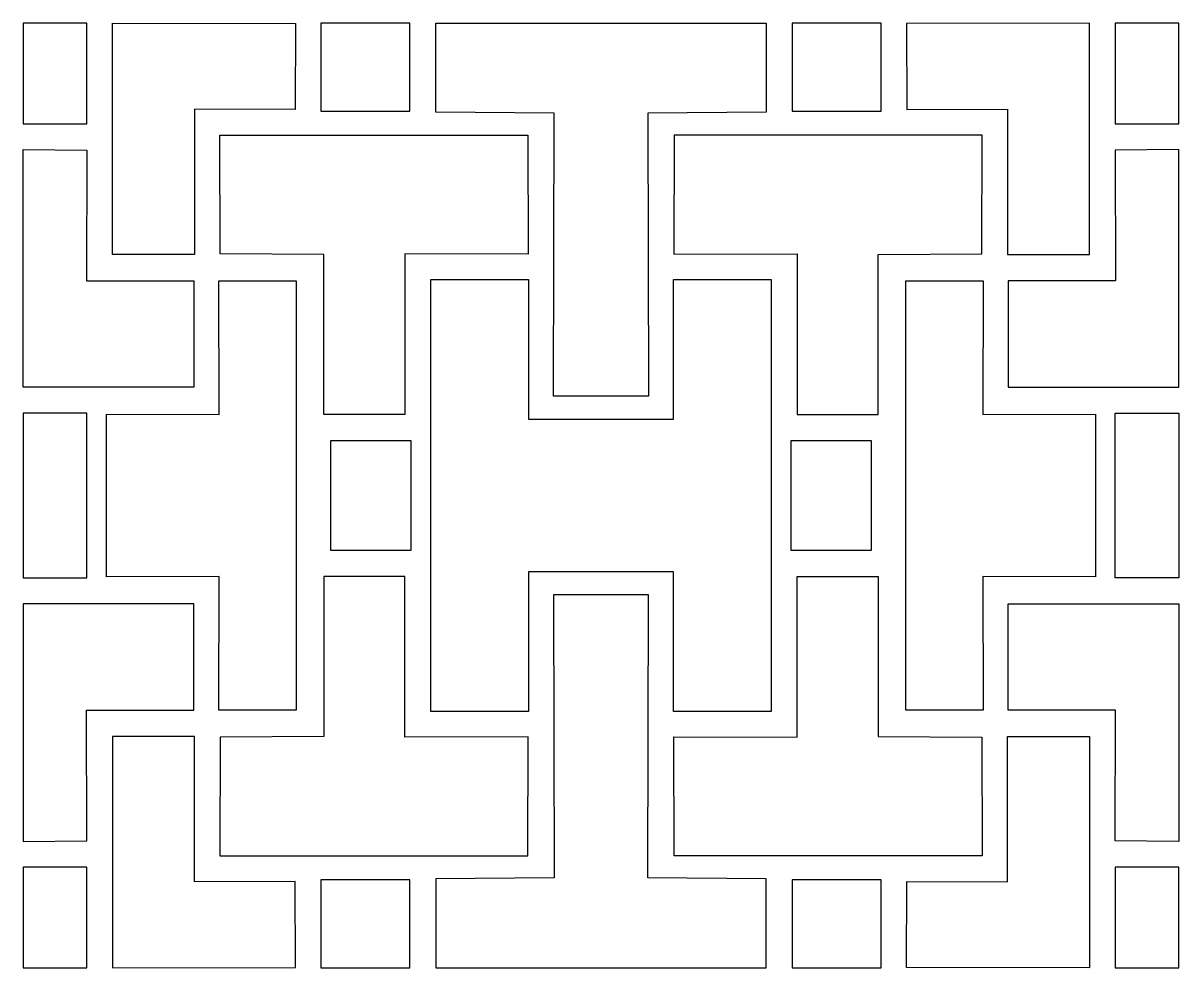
# Model space of a CAD drawing. Header units: centimetres. Extents: x -41 to 41, y -99 to 99.
# Drawn here: x -40.6 to 40.5, y 32.5 to 98.7 of the extents above; entities that cross this region are included whole.
import ezdxf

# ---------------------------------------------------------------- set-up
doc = ezdxf.new("R2010")
doc.units = ezdxf.units.CM
doc.header["$MEASUREMENT"] = 0
doc.layers.add('layer 1', color=7, linetype='Continuous')

msp = doc.modelspace()

# ---------------------------------------------------------------- linework, layer by layer
at = {"layer": 'layer 1', "color": 242}
for points in [[(-40.60017, 91.64337), (-36.13311, 91.64337), (-36.13311, 98.70369), (-40.60017, 98.70369), (-40.60017, 91.64337)], [(-19.70424, 92.53747), (-13.4607, 92.53747), (-13.4607, 98.70853), (-19.70424, 98.70853), (-19.70424, 92.53747)], [(13.3415, 92.53747), (19.58504, 92.53747), (19.58504, 98.70853), (13.3415, 98.70853), (13.3415, 92.53747)], [(36.01391, 91.64337), (40.48097, 91.64337), (40.48097, 98.70369), (36.01391, 98.70369), (36.01391, 91.64337)], [(-40.60017, 32.46153), (-36.13311, 32.46153), (-36.13311, 39.52185), (-40.60017, 39.52185), (-40.60017, 32.46153)], [(-19.70424, 32.45669), (-13.4607, 32.45669), (-13.4607, 38.62775), (-19.70424, 38.62775), (-19.70424, 32.45669)]]:
    msp.add_lwpolyline(points, close=True, dxfattribs=at)
for points, knots in [([(-21.49391, 98.68386), (-21.49391, 98.68386), (-34.33296, 98.70413), (-34.33296, 98.70413), (-34.33296, 98.70413), (-34.33296, 98.70413), (-34.3335, 82.48168), (-34.3335, 82.48168), (-34.3335, 82.48168), (-34.3335, 82.48168), (-28.58658, 82.48455), (-28.58658, 82.48455), (-28.58658, 82.48455), (-28.58658, 82.48455), (-28.587, 92.67086), (-28.587, 92.67086), (-28.587, 92.67086), (-28.587, 92.67086), (-21.51984, 92.65287), (-21.51984, 92.65287), (-21.51984, 92.65287), (-21.51984, 92.65287), (-21.49391, 98.68386), (-21.49391, 98.68386)], [0, 0, 0, 0, 0.14285714, 0.14285714, 0.14285714, 0.14285714, 0.28571429, 0.28571429, 0.28571429, 0.28571429, 0.42857143, 0.42857143, 0.42857143, 0.42857143, 0.57142857, 0.57142857, 0.57142857, 0.57142857, 0.71428571, 0.71428571, 0.71428571, 0.71428571, 1, 1, 1, 1]), ([(3.26733, 72.554), (3.26733, 72.554), (3.22339, 92.39093), (3.22339, 92.39093), (3.22339, 92.39093), (3.22339, 92.39093), (11.52773, 92.45738), (11.52773, 92.45738), (11.52773, 92.45738), (11.52773, 92.45738), (11.52773, 98.70419), (11.52773, 98.70419), (11.52773, 98.70419), (11.52773, 98.70419), (-11.64693, 98.70419), (-11.64693, 98.70419), (-11.64693, 98.70419), (-11.64693, 98.70419), (-11.64693, 92.45738), (-11.64693, 92.45738), (-11.64693, 92.45738), (-11.64693, 92.45738), (-3.34259, 92.39093), (-3.34259, 92.39093), (-3.34259, 92.39093), (-3.34259, 92.39093), (-3.38653, 72.554), (-3.38653, 72.554), (-3.38653, 72.554), (-3.38653, 72.554), (3.26733, 72.554), (3.26733, 72.554)], [0, 0, 0, 0, 0.11111111, 0.11111111, 0.11111111, 0.11111111, 0.22222222, 0.22222222, 0.22222222, 0.22222222, 0.33333333, 0.33333333, 0.33333333, 0.33333333, 0.44444444, 0.44444444, 0.44444444, 0.44444444, 0.55555556, 0.55555556, 0.55555556, 0.55555556, 0.66666667, 0.66666667, 0.66666667, 0.66666667, 0.77777778, 0.77777778, 0.77777778, 0.77777778, 1, 1, 1, 1]), ([(21.37471, 98.68386), (21.37471, 98.68386), (34.21376, 98.70413), (34.21376, 98.70413), (34.21376, 98.70413), (34.21376, 98.70413), (34.2143, 82.48168), (34.2143, 82.48168), (34.2143, 82.48168), (34.2143, 82.48168), (28.46738, 82.48455), (28.46738, 82.48455), (28.46738, 82.48455), (28.46738, 82.48455), (28.4678, 92.67086), (28.4678, 92.67086), (28.4678, 92.67086), (28.4678, 92.67086), (21.40064, 92.65287), (21.40064, 92.65287), (21.40064, 92.65287), (21.40064, 92.65287), (21.37471, 98.68386), (21.37471, 98.68386)], [0, 0, 0, 0, 0.14285714, 0.14285714, 0.14285714, 0.14285714, 0.28571429, 0.28571429, 0.28571429, 0.28571429, 0.42857143, 0.42857143, 0.42857143, 0.42857143, 0.57142857, 0.57142857, 0.57142857, 0.57142857, 0.71428571, 0.71428571, 0.71428571, 0.71428571, 1, 1, 1, 1]), ([(-26.79037, 90.84015), (-26.79037, 90.84015), (-26.77939, 82.52832), (-26.77939, 82.52832), (-26.77939, 82.52832), (-26.77939, 82.52832), (-19.49332, 82.4919), (-19.49332, 82.4919), (-19.49332, 82.4919), (-19.49332, 82.4919), (-19.49332, 71.26384), (-19.49332, 71.26384), (-19.49332, 71.26384), (-19.49332, 71.26384), (-13.82227, 71.27078), (-13.82227, 71.27078), (-13.82227, 71.27078), (-13.82227, 71.27078), (-13.8241, 82.52675), (-13.8241, 82.52675), (-13.8241, 82.52675), (-13.8241, 82.52675), (-5.17558, 82.51051), (-5.17558, 82.51051), (-5.17558, 82.51051), (-5.17558, 82.51051), (-5.1883, 90.84599), (-5.1883, 90.84599), (-5.1883, 90.84599), (-5.1883, 90.84599), (-26.79037, 90.84015), (-26.79037, 90.84015)], [0, 0, 0, 0, 0.11111111, 0.11111111, 0.11111111, 0.11111111, 0.22222222, 0.22222222, 0.22222222, 0.22222222, 0.33333333, 0.33333333, 0.33333333, 0.33333333, 0.44444444, 0.44444444, 0.44444444, 0.44444444, 0.55555556, 0.55555556, 0.55555556, 0.55555556, 0.66666667, 0.66666667, 0.66666667, 0.66666667, 0.77777778, 0.77777778, 0.77777778, 0.77777778, 1, 1, 1, 1]), ([(26.67117, 90.84015), (26.67117, 90.84015), (26.66019, 82.52832), (26.66019, 82.52832), (26.66019, 82.52832), (26.66019, 82.52832), (19.37412, 82.4919), (19.37412, 82.4919), (19.37412, 82.4919), (19.37412, 82.4919), (19.37412, 71.26384), (19.37412, 71.26384), (19.37412, 71.26384), (19.37412, 71.26384), (13.70307, 71.27078), (13.70307, 71.27078), (13.70307, 71.27078), (13.70307, 71.27078), (13.7049, 82.52675), (13.7049, 82.52675), (13.7049, 82.52675), (13.7049, 82.52675), (5.05638, 82.51051), (5.05638, 82.51051), (5.05638, 82.51051), (5.05638, 82.51051), (5.0691, 90.84599), (5.0691, 90.84599), (5.0691, 90.84599), (5.0691, 90.84599), (26.67117, 90.84015), (26.67117, 90.84015)], [0, 0, 0, 0, 0.11111111, 0.11111111, 0.11111111, 0.11111111, 0.22222222, 0.22222222, 0.22222222, 0.22222222, 0.33333333, 0.33333333, 0.33333333, 0.33333333, 0.44444444, 0.44444444, 0.44444444, 0.44444444, 0.55555556, 0.55555556, 0.55555556, 0.55555556, 0.66666667, 0.66666667, 0.66666667, 0.66666667, 0.77777778, 0.77777778, 0.77777778, 0.77777778, 1, 1, 1, 1]), ([(-40.58661, 89.83494), (-40.58661, 89.83494), (-40.60156, 73.17887), (-40.60156, 73.17887), (-40.60156, 73.17887), (-40.60156, 73.17887), (-28.63376, 73.17817), (-28.63376, 73.17817), (-28.63376, 73.17817), (-28.63376, 73.17817), (-28.63589, 80.63364), (-28.63589, 80.63364), (-28.63589, 80.63364), (-28.63589, 80.63364), (-36.15063, 80.63308), (-36.15063, 80.63308), (-36.15063, 80.63308), (-36.15063, 80.63308), (-36.13736, 89.8013), (-36.13736, 89.8013), (-36.13736, 89.8013), (-36.13736, 89.8013), (-40.58661, 89.83494), (-40.58661, 89.83494)], [0, 0, 0, 0, 0.14285714, 0.14285714, 0.14285714, 0.14285714, 0.28571429, 0.28571429, 0.28571429, 0.28571429, 0.42857143, 0.42857143, 0.42857143, 0.42857143, 0.57142857, 0.57142857, 0.57142857, 0.57142857, 0.71428571, 0.71428571, 0.71428571, 0.71428571, 1, 1, 1, 1]), ([(40.46741, 89.83494), (40.46741, 89.83494), (40.48236, 73.17887), (40.48236, 73.17887), (40.48236, 73.17887), (40.48236, 73.17887), (28.51456, 73.17817), (28.51456, 73.17817), (28.51456, 73.17817), (28.51456, 73.17817), (28.51669, 80.63364), (28.51669, 80.63364), (28.51669, 80.63364), (28.51669, 80.63364), (36.03143, 80.63308), (36.03143, 80.63308), (36.03143, 80.63308), (36.03143, 80.63308), (36.01816, 89.8013), (36.01816, 89.8013), (36.01816, 89.8013), (36.01816, 89.8013), (40.46741, 89.83494), (40.46741, 89.83494)], [0, 0, 0, 0, 0.14285714, 0.14285714, 0.14285714, 0.14285714, 0.28571429, 0.28571429, 0.28571429, 0.28571429, 0.42857143, 0.42857143, 0.42857143, 0.42857143, 0.57142857, 0.57142857, 0.57142857, 0.57142857, 0.71428571, 0.71428571, 0.71428571, 0.71428571, 1, 1, 1, 1]), ([(-21.43461, 80.63364), (-21.43461, 80.63364), (-26.86172, 80.63097), (-26.86172, 80.63097), (-26.86172, 80.63097), (-26.86172, 80.63097), (-26.83975, 71.2595), (-26.83975, 71.2595), (-26.83975, 71.2595), (-26.83975, 71.2595), (-34.74644, 71.27502), (-34.74644, 71.27502), (-34.74644, 71.27502), (-34.74644, 71.27502), (-34.74644, 59.8902), (-34.74644, 59.8902), (-34.74644, 59.8902), (-34.74644, 59.8902), (-26.83975, 59.90572), (-26.83975, 59.90572), (-26.83975, 59.90572), (-26.83975, 59.90572), (-26.86172, 50.53425), (-26.86172, 50.53425), (-26.86172, 50.53425), (-26.86172, 50.53425), (-21.43461, 50.53158), (-21.43461, 50.53158), (-21.43461, 50.53158), (-21.43461, 50.53158), (-21.43461, 80.63364), (-21.43461, 80.63364)], [0, 0, 0, 0, 0.11111111, 0.11111111, 0.11111111, 0.11111111, 0.22222222, 0.22222222, 0.22222222, 0.22222222, 0.33333333, 0.33333333, 0.33333333, 0.33333333, 0.44444444, 0.44444444, 0.44444444, 0.44444444, 0.55555556, 0.55555556, 0.55555556, 0.55555556, 0.66666667, 0.66666667, 0.66666667, 0.66666667, 0.77777778, 0.77777778, 0.77777778, 0.77777778, 1, 1, 1, 1]), ([(11.88876, 80.72367), (11.88876, 80.72367), (5.02057, 80.74125), (5.02057, 80.74125), (5.02057, 80.74125), (5.02057, 80.74125), (5.01837, 70.92953), (5.01837, 70.92953), (5.01837, 70.92953), (5.01837, 70.92953), (-5.13757, 70.92953), (-5.13757, 70.92953), (-5.13757, 70.92953), (-5.13757, 70.92953), (-5.13977, 80.74125), (-5.13977, 80.74125), (-5.13977, 80.74125), (-5.13977, 80.74125), (-12.00796, 80.72367), (-12.00796, 80.72367), (-12.00796, 80.72367), (-12.00796, 80.72367), (-12.00796, 50.44155), (-12.00796, 50.44155), (-12.00796, 50.44155), (-12.00796, 50.44155), (-5.13977, 50.42397), (-5.13977, 50.42397), (-5.13977, 50.42397), (-5.13977, 50.42397), (-5.13757, 60.23569), (-5.13757, 60.23569), (-5.13757, 60.23569), (-5.13757, 60.23569), (5.01837, 60.23569), (5.01837, 60.23569), (5.01837, 60.23569), (5.01837, 60.23569), (5.02057, 50.42397), (5.02057, 50.42397), (5.02057, 50.42397), (5.02057, 50.42397), (11.88876, 50.44155), (11.88876, 50.44155), (11.88876, 50.44155), (11.88876, 50.44155), (11.88876, 80.72367), (11.88876, 80.72367)], [0, 0, 0, 0, 0.07692308, 0.07692308, 0.07692308, 0.07692308, 0.15384615, 0.15384615, 0.15384615, 0.15384615, 0.23076923, 0.23076923, 0.23076923, 0.23076923, 0.30769231, 0.30769231, 0.30769231, 0.30769231, 0.38461538, 0.38461538, 0.38461538, 0.38461538, 0.46153846, 0.46153846, 0.46153846, 0.46153846, 0.53846154, 0.53846154, 0.53846154, 0.53846154, 0.61538462, 0.61538462, 0.61538462, 0.61538462, 0.69230769, 0.69230769, 0.69230769, 0.69230769, 0.76923077, 0.76923077, 0.76923077, 0.76923077, 0.84615385, 0.84615385, 0.84615385, 0.84615385, 1, 1, 1, 1]), ([(34.62724, 71.27502), (34.62724, 71.27502), (26.72055, 71.2595), (26.72055, 71.2595), (26.72055, 71.2595), (26.72055, 71.2595), (26.74252, 80.63097), (26.74252, 80.63097), (26.74252, 80.63097), (26.74252, 80.63097), (21.31541, 80.63364), (21.31541, 80.63364), (21.31541, 80.63364), (21.31541, 80.63364), (21.31541, 50.53158), (21.31541, 50.53158), (21.31541, 50.53158), (21.31541, 50.53158), (26.74252, 50.53425), (26.74252, 50.53425), (26.74252, 50.53425), (26.74252, 50.53425), (26.72055, 59.90572), (26.72055, 59.90572), (26.72055, 59.90572), (26.72055, 59.90572), (34.62724, 59.8902), (34.62724, 59.8902), (34.62724, 59.8902), (34.62724, 59.8902), (34.62724, 71.27502), (34.62724, 71.27502)], [0, 0, 0, 0, 0.11111111, 0.11111111, 0.11111111, 0.11111111, 0.22222222, 0.22222222, 0.22222222, 0.22222222, 0.33333333, 0.33333333, 0.33333333, 0.33333333, 0.44444444, 0.44444444, 0.44444444, 0.44444444, 0.55555556, 0.55555556, 0.55555556, 0.55555556, 0.66666667, 0.66666667, 0.66666667, 0.66666667, 0.77777778, 0.77777778, 0.77777778, 0.77777778, 1, 1, 1, 1]), ([(-36.1267, 59.79891), (-36.1267, 59.79891), (-40.59376, 59.79891), (-40.59376, 59.79891), (-40.59376, 59.79891), (-40.59376, 59.79891), (-40.59376, 71.36631), (-40.59376, 71.36631), (-40.59376, 71.36631), (-40.59376, 71.36631), (-36.1267, 71.36631), (-36.1267, 71.36631), (-36.1267, 71.36631), (-36.1267, 71.36631), (-36.1267, 59.79891), (-36.1267, 59.79891)], [0, 0, 0, 0, 0.2, 0.2, 0.2, 0.2, 0.4, 0.4, 0.4, 0.4, 0.6, 0.6, 0.6, 0.6, 1, 1, 1, 1]), ([(40.47456, 71.36631), (40.47456, 71.36631), (36.0075, 71.36631), (36.0075, 71.36631), (36.0075, 71.36631), (36.0075, 71.36631), (36.0075, 59.79891), (36.0075, 59.79891), (36.0075, 59.79891), (36.0075, 59.79891), (40.47456, 59.79891), (40.47456, 59.79891), (40.47456, 59.79891), (40.47456, 59.79891), (40.47456, 71.36631), (40.47456, 71.36631)], [0, 0, 0, 0, 0.2, 0.2, 0.2, 0.2, 0.4, 0.4, 0.4, 0.4, 0.6, 0.6, 0.6, 0.6, 1, 1, 1, 1]), ([(-13.39642, 69.43398), (-13.39642, 69.43398), (-19.00697, 69.43398), (-19.00697, 69.43398), (-19.00697, 69.43398), (-19.00697, 69.43398), (-19.00697, 61.73124), (-19.00697, 61.73124), (-19.00697, 61.73124), (-19.00697, 61.73124), (-13.39642, 61.73124), (-13.39642, 61.73124), (-13.39642, 61.73124), (-13.39642, 61.73124), (-13.39642, 69.43398), (-13.39642, 69.43398)], [0, 0, 0, 0, 0.2, 0.2, 0.2, 0.2, 0.4, 0.4, 0.4, 0.4, 0.6, 0.6, 0.6, 0.6, 1, 1, 1, 1]), ([(18.88777, 69.43398), (18.88777, 69.43398), (13.27722, 69.43398), (13.27722, 69.43398), (13.27722, 69.43398), (13.27722, 69.43398), (13.27722, 61.73124), (13.27722, 61.73124), (13.27722, 61.73124), (13.27722, 61.73124), (18.88777, 61.73124), (18.88777, 61.73124), (18.88777, 61.73124), (18.88777, 61.73124), (18.88777, 69.43398), (18.88777, 69.43398)], [0, 0, 0, 0, 0.2, 0.2, 0.2, 0.2, 0.4, 0.4, 0.4, 0.4, 0.6, 0.6, 0.6, 0.6, 1, 1, 1, 1]), ([(-26.79037, 40.32507), (-26.79037, 40.32507), (-26.77939, 48.6369), (-26.77939, 48.6369), (-26.77939, 48.6369), (-26.77939, 48.6369), (-19.49332, 48.67332), (-19.49332, 48.67332), (-19.49332, 48.67332), (-19.49332, 48.67332), (-19.49332, 59.90138), (-19.49332, 59.90138), (-19.49332, 59.90138), (-19.49332, 59.90138), (-13.82227, 59.89444), (-13.82227, 59.89444), (-13.82227, 59.89444), (-13.82227, 59.89444), (-13.8241, 48.63847), (-13.8241, 48.63847), (-13.8241, 48.63847), (-13.8241, 48.63847), (-5.17558, 48.65471), (-5.17558, 48.65471), (-5.17558, 48.65471), (-5.17558, 48.65471), (-5.1883, 40.31923), (-5.1883, 40.31923), (-5.1883, 40.31923), (-5.1883, 40.31923), (-26.79037, 40.32507), (-26.79037, 40.32507)], [0, 0, 0, 0, 0.11111111, 0.11111111, 0.11111111, 0.11111111, 0.22222222, 0.22222222, 0.22222222, 0.22222222, 0.33333333, 0.33333333, 0.33333333, 0.33333333, 0.44444444, 0.44444444, 0.44444444, 0.44444444, 0.55555556, 0.55555556, 0.55555556, 0.55555556, 0.66666667, 0.66666667, 0.66666667, 0.66666667, 0.77777778, 0.77777778, 0.77777778, 0.77777778, 1, 1, 1, 1]), ([(26.67117, 40.32507), (26.67117, 40.32507), (26.66019, 48.6369), (26.66019, 48.6369), (26.66019, 48.6369), (26.66019, 48.6369), (19.37412, 48.67332), (19.37412, 48.67332), (19.37412, 48.67332), (19.37412, 48.67332), (19.37412, 59.90138), (19.37412, 59.90138), (19.37412, 59.90138), (19.37412, 59.90138), (13.70307, 59.89444), (13.70307, 59.89444), (13.70307, 59.89444), (13.70307, 59.89444), (13.7049, 48.63847), (13.7049, 48.63847), (13.7049, 48.63847), (13.7049, 48.63847), (5.05638, 48.65471), (5.05638, 48.65471), (5.05638, 48.65471), (5.05638, 48.65471), (5.0691, 40.31923), (5.0691, 40.31923), (5.0691, 40.31923), (5.0691, 40.31923), (26.67117, 40.32507), (26.67117, 40.32507)], [0, 0, 0, 0, 0.11111111, 0.11111111, 0.11111111, 0.11111111, 0.22222222, 0.22222222, 0.22222222, 0.22222222, 0.33333333, 0.33333333, 0.33333333, 0.33333333, 0.44444444, 0.44444444, 0.44444444, 0.44444444, 0.55555556, 0.55555556, 0.55555556, 0.55555556, 0.66666667, 0.66666667, 0.66666667, 0.66666667, 0.77777778, 0.77777778, 0.77777778, 0.77777778, 1, 1, 1, 1]), ([(3.26733, 58.61122), (3.26733, 58.61122), (3.22339, 38.77429), (3.22339, 38.77429), (3.22339, 38.77429), (3.22339, 38.77429), (11.52773, 38.70784), (11.52773, 38.70784), (11.52773, 38.70784), (11.52773, 38.70784), (11.52773, 32.46103), (11.52773, 32.46103), (11.52773, 32.46103), (11.52773, 32.46103), (-11.64693, 32.46103), (-11.64693, 32.46103), (-11.64693, 32.46103), (-11.64693, 32.46103), (-11.64693, 38.70784), (-11.64693, 38.70784), (-11.64693, 38.70784), (-11.64693, 38.70784), (-3.34259, 38.77429), (-3.34259, 38.77429), (-3.34259, 38.77429), (-3.34259, 38.77429), (-3.38653, 58.61122), (-3.38653, 58.61122), (-3.38653, 58.61122), (-3.38653, 58.61122), (3.26733, 58.61122), (3.26733, 58.61122)], [0, 0, 0, 0, 0.11111111, 0.11111111, 0.11111111, 0.11111111, 0.22222222, 0.22222222, 0.22222222, 0.22222222, 0.33333333, 0.33333333, 0.33333333, 0.33333333, 0.44444444, 0.44444444, 0.44444444, 0.44444444, 0.55555556, 0.55555556, 0.55555556, 0.55555556, 0.66666667, 0.66666667, 0.66666667, 0.66666667, 0.77777778, 0.77777778, 0.77777778, 0.77777778, 1, 1, 1, 1]), ([(-40.58661, 41.33028), (-40.58661, 41.33028), (-40.60156, 57.98635), (-40.60156, 57.98635), (-40.60156, 57.98635), (-40.60156, 57.98635), (-28.63376, 57.98705), (-28.63376, 57.98705), (-28.63376, 57.98705), (-28.63376, 57.98705), (-28.63589, 50.53158), (-28.63589, 50.53158), (-28.63589, 50.53158), (-28.63589, 50.53158), (-36.15063, 50.53214), (-36.15063, 50.53214), (-36.15063, 50.53214), (-36.15063, 50.53214), (-36.13736, 41.36392), (-36.13736, 41.36392), (-36.13736, 41.36392), (-36.13736, 41.36392), (-40.58661, 41.33028), (-40.58661, 41.33028)], [0, 0, 0, 0, 0.14285714, 0.14285714, 0.14285714, 0.14285714, 0.28571429, 0.28571429, 0.28571429, 0.28571429, 0.42857143, 0.42857143, 0.42857143, 0.42857143, 0.57142857, 0.57142857, 0.57142857, 0.57142857, 0.71428571, 0.71428571, 0.71428571, 0.71428571, 1, 1, 1, 1]), ([(40.46741, 41.33028), (40.46741, 41.33028), (40.48236, 57.98635), (40.48236, 57.98635), (40.48236, 57.98635), (40.48236, 57.98635), (28.51456, 57.98705), (28.51456, 57.98705), (28.51456, 57.98705), (28.51456, 57.98705), (28.51669, 50.53158), (28.51669, 50.53158), (28.51669, 50.53158), (28.51669, 50.53158), (36.03143, 50.53214), (36.03143, 50.53214), (36.03143, 50.53214), (36.03143, 50.53214), (36.01816, 41.36392), (36.01816, 41.36392), (36.01816, 41.36392), (36.01816, 41.36392), (40.46741, 41.33028), (40.46741, 41.33028)], [0, 0, 0, 0, 0.14285714, 0.14285714, 0.14285714, 0.14285714, 0.28571429, 0.28571429, 0.28571429, 0.28571429, 0.42857143, 0.42857143, 0.42857143, 0.42857143, 0.57142857, 0.57142857, 0.57142857, 0.57142857, 0.71428571, 0.71428571, 0.71428571, 0.71428571, 1, 1, 1, 1]), ([(-21.49391, 32.48136), (-21.49391, 32.48136), (-34.33296, 32.46109), (-34.33296, 32.46109), (-34.33296, 32.46109), (-34.33296, 32.46109), (-34.3335, 48.68354), (-34.3335, 48.68354), (-34.3335, 48.68354), (-34.3335, 48.68354), (-28.58658, 48.68067), (-28.58658, 48.68067), (-28.58658, 48.68067), (-28.58658, 48.68067), (-28.587, 38.49436), (-28.587, 38.49436), (-28.587, 38.49436), (-28.587, 38.49436), (-21.51984, 38.51235), (-21.51984, 38.51235), (-21.51984, 38.51235), (-21.51984, 38.51235), (-21.49391, 32.48136), (-21.49391, 32.48136)], [0, 0, 0, 0, 0.14285714, 0.14285714, 0.14285714, 0.14285714, 0.28571429, 0.28571429, 0.28571429, 0.28571429, 0.42857143, 0.42857143, 0.42857143, 0.42857143, 0.57142857, 0.57142857, 0.57142857, 0.57142857, 0.71428571, 0.71428571, 0.71428571, 0.71428571, 1, 1, 1, 1]), ([(21.37471, 32.48136), (21.37471, 32.48136), (34.21376, 32.46109), (34.21376, 32.46109), (34.21376, 32.46109), (34.21376, 32.46109), (34.2143, 48.68354), (34.2143, 48.68354), (34.2143, 48.68354), (34.2143, 48.68354), (28.46738, 48.68067), (28.46738, 48.68067), (28.46738, 48.68067), (28.46738, 48.68067), (28.4678, 38.49436), (28.4678, 38.49436), (28.4678, 38.49436), (28.4678, 38.49436), (21.40064, 38.51235), (21.40064, 38.51235), (21.40064, 38.51235), (21.40064, 38.51235), (21.37471, 32.48136), (21.37471, 32.48136)], [0, 0, 0, 0, 0.14285714, 0.14285714, 0.14285714, 0.14285714, 0.28571429, 0.28571429, 0.28571429, 0.28571429, 0.42857143, 0.42857143, 0.42857143, 0.42857143, 0.57142857, 0.57142857, 0.57142857, 0.57142857, 0.71428571, 0.71428571, 0.71428571, 0.71428571, 1, 1, 1, 1]), ([(40.48097, 32.46153), (40.48097, 32.46153), (36.01391, 32.46153), (36.01391, 32.46153), (36.01391, 32.46153), (36.01391, 32.46153), (36.01391, 39.52186), (36.01391, 39.52186), (36.01391, 39.52186), (36.01391, 39.52186), (40.48097, 39.52186), (40.48097, 39.52186), (40.48097, 39.52186), (40.48097, 39.52186), (40.48097, 32.46153), (40.48097, 32.46153)], [0, 0, 0, 0, 0.2, 0.2, 0.2, 0.2, 0.4, 0.4, 0.4, 0.4, 0.6, 0.6, 0.6, 0.6, 1, 1, 1, 1]), ([(19.58504, 32.45669), (19.58504, 32.45669), (13.3415, 32.45669), (13.3415, 32.45669), (13.3415, 32.45669), (13.3415, 32.45669), (13.3415, 38.62776), (13.3415, 38.62776), (13.3415, 38.62776), (13.3415, 38.62776), (19.58504, 38.62776), (19.58504, 38.62776), (19.58504, 38.62776), (19.58504, 38.62776), (19.58504, 32.45669), (19.58504, 32.45669)], [0, 0, 0, 0, 0.2, 0.2, 0.2, 0.2, 0.4, 0.4, 0.4, 0.4, 0.6, 0.6, 0.6, 0.6, 1, 1, 1, 1])]:
    msp.add_open_spline(points, degree=3, knots=knots, dxfattribs=at)

doc.saveas('drawing.dxf')
